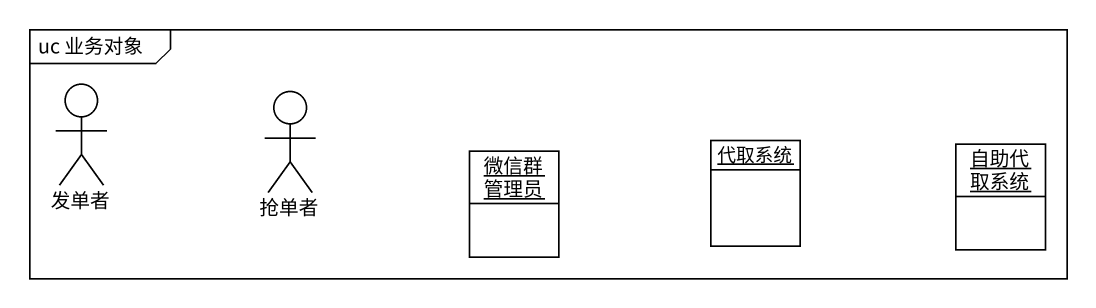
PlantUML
@startuml
mainframe uc 业务对象
allowmixing
hide circle
hide empty members
actor 发单者
actor 抢单者
object 微信群管理员
object 代取系统
object 自助代取系统
@enduml
